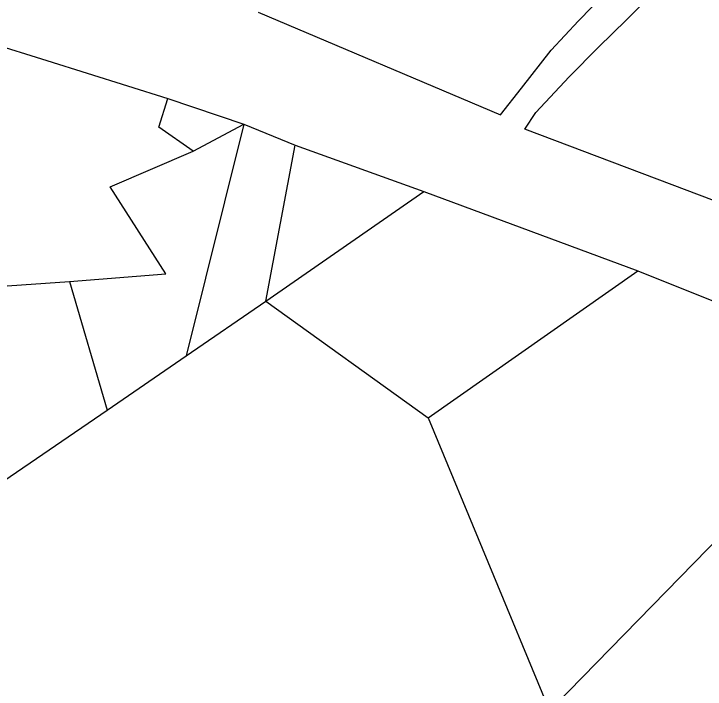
# Model space of a CAD drawing. Header units: millimetres. Extents: x 150192 to 154662, y -198734 to -196104.
# Drawn here: x 151267.6 to 151527.2, y -197588.3 to -197334.8 of the extents above; entities that cross this region are included whole.
import ezdxf

# ---------------------------------------------------------------- set-up
doc = ezdxf.new("R2010")
doc.units = ezdxf.units.MM
doc.layers.add('2', color=7, linetype='Continuous')

msp = doc.modelspace()

# ---------------------------------------------------------------- linework, layer by layer
at = {"layer": '2', "color": 1, "linetype": 'Continuous'}
for p, q in [((151325.48413, -197366.63063), (151353.98513, -197376.23263)), ((151353.98513, -197376.23263), (151332.32913, -197463.12663)), ((151334.98913, -197386.36063), (151353.98513, -197376.23263)), ((151353.98513, -197376.23263), (151373.18113, -197384.07163)), ((151362.17513, -197442.67863), (151373.18113, -197384.07163)), ((151373.18113, -197384.07163), (151421.51213, -197401.50263)), ((151362.17513, -197442.67863), (151421.51213, -197401.50263)), ((151421.51213, -197401.50263), (151501.95113, -197431.27563)), ((151423.14613, -197486.43163), (151501.95113, -197431.27563)), ((151501.95113, -197431.27563), (151593.82213, -197468.24463)), ((151223.31513, -197439.64663), (151288.50713, -197435.26963)), ((151288.50713, -197435.26963), (151302.61013, -197483.57363)), ((151332.32913, -197463.12663), (151362.17513, -197442.67863)), ((151362.17513, -197442.67863), (151423.14613, -197486.43163)), ((151302.61013, -197483.57363), (151332.32913, -197463.12663)), ((151468.75513, -197596.39363), (151593.82213, -197468.24463)), ((151212.68213, -197544.93363), (151302.61013, -197483.57363)), ((151423.14613, -197486.43163), (151468.75513, -197596.39363))]:
    msp.add_line(p, q, dxfattribs=at)
for points in [[(151742.43813, -197295.43963), (151701.30313, -197469.41463), (151459.46113, -197378.03563), (151463.65213, -197371.81063), (151476.09813, -197358.47163), (151487.14713, -197347.29263), (151497.68813, -197337.00263), (151508.73713, -197325.69663), (151519.65913, -197315.15363), (151529.81913, -197306.13463), (151538.58213, -197298.51363), (151547.72613, -197290.63763), (151556.74313, -197284.16063), (151567.15813, -197277.42963), (151576.93713, -197271.46163), (151586.33613, -197266.25463), (151593.06713, -197262.57263), (151597.25813, -197260.66863)], [(151359.37013, -197334.13663), (151450.31513, -197372.69363), (151458.18913, -197362.65663), (151469.36513, -197348.42763), (151479.65213, -197337.37463), (151489.68513, -197327.08563)], [(151223.31513, -197439.64663), (151225.58813, -197431.47663), (151228.71313, -197421.13163), (151232.33113, -197409.88963), (151236.55313, -197396.85863), (151242.63013, -197380.87563), (151248.11313, -197367.31763), (151258.15713, -197345.55263), (151280.00213, -197352.33363), (151325.48413, -197366.63063)], [(151334.98913, -197386.36063), (151322.03313, -197377.33063), (151325.48413, -197366.63063)], [(151288.50713, -197435.26963), (151324.70613, -197432.36463), (151303.74513, -197399.69063), (151334.98913, -197386.36063)]]:
    msp.add_lwpolyline(points, dxfattribs=at)

doc.saveas('drawing.dxf')
